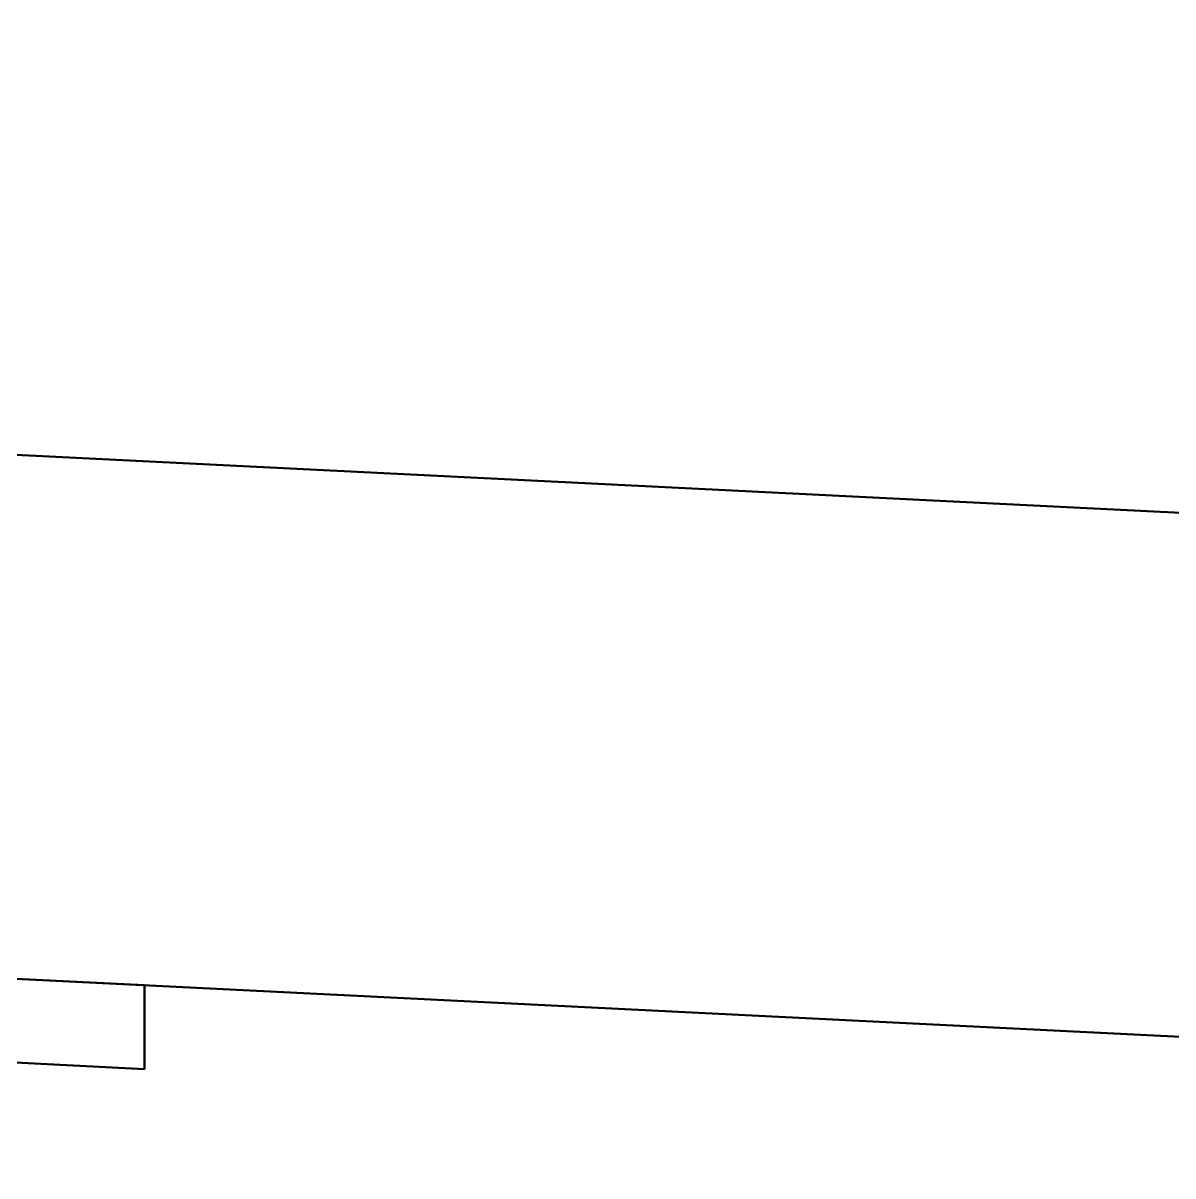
# Model space of a CAD drawing. Header units: metres. Extents: x 10 to 831, y 10 to 584.
# Drawn here: x 350.976 to 355.362, y 291.602 to 296.002 of the extents above; entities that cross this region are included whole.
import ezdxf

# ---------------------------------------------------------------- set-up
doc = ezdxf.new("R2010")
doc.units = ezdxf.units.M
doc.layers.add('CUT', color=7, linetype='Continuous', lineweight=50)
doc.layers.add('VIS', color=8, linetype='Continuous', lineweight=13)

msp = doc.modelspace()

# ---------------------------------------------------------------- linework, layer by layer
at = {"layer": 'CUT'}
for p, q in [((318, 296.002), (366, 293.6019)), ((366, 291.6021), (318, 294.002)), ((351.44, 292.33), (348.44, 292.48)), ((351.44, 292.01), (351.44, 292.33)), ((348.44, 292.16), (351.44, 292.01))]:
    msp.add_line(p, q, dxfattribs=at)
at = {"layer": 'VIS'}
for p, q in [((366, 293.6019), (318, 296.002)), ((347.3044, 294.5368), (363.0504, 293.7496)), ((348.612, 294.4716), (351.2108, 294.3416)), ((348.6776, 294.468), (351.89, 294.3076)), ((348.9348, 294.4552), (357.7024, 294.0168)), ((349.6, 294.422), (351.376, 294.3332)), ((349.8548, 294.4092), (352.3804, 294.2828)), ((349.9192, 294.406), (351.7172, 294.316)), ((349.996, 294.4024), (351.3772, 294.3332)), ((351.4524, 294.3292), (350.054, 294.3992)), ((350.0892, 294.3976), (351.4844, 294.3276)), ((350.2536, 294.3892), (351.6524, 294.3192)), ((351.0668, 294.3488), (350.508, 294.3764)), ((350.5564, 294.374), (351.1564, 294.344)), ((350.5704, 294.3736), (351.1012, 294.3468)), ((350.644, 294.3696), (351.2364, 294.34)), ((350.7444, 294.3648), (351.2772, 294.338)), ((350.8712, 294.3584), (352.2608, 294.2888)), ((350.8724, 294.3584), (351.9096, 294.3064)), ((350.8768, 294.358), (351.0752, 294.3484)), ((350.8928, 294.3572), (351.092, 294.3476)), ((350.9112, 294.3564), (351.4764, 294.328)), ((351.1532, 294.3444), (350.9532, 294.3544)), ((350.9848, 294.3528), (351.9688, 294.3036)), ((351.0044, 294.3516), (352.0036, 294.302)), ((351.0092, 294.3516), (351.1636, 294.344)), ((351.0144, 294.3512), (351.2136, 294.3412)), ((351.0216, 294.3508), (351.1956, 294.3424)), ((351.0264, 294.3508), (351.482, 294.328)), ((351.038, 294.35), (351.2376, 294.34)), ((351.0388, 294.35), (351.2388, 294.34)), ((351.0692, 294.3484), (351.2668, 294.3388)), ((351.0824, 294.348), (351.2456, 294.3396)), ((351.0852, 294.3476), (351.2848, 294.3376)), ((351.2532, 294.3392), (351.096, 294.3472)), ((351.1048, 294.3468), (351.3048, 294.3368)), ((352.5256, 294.2756), (351.1532, 294.3444)), ((351.164, 294.3436), (351.336, 294.3352)), ((351.1744, 294.3432), (351.3668, 294.3336)), ((351.178, 294.3432), (351.372, 294.3332)), ((351.1864, 294.3428), (351.368, 294.3336)), ((351.2028, 294.342), (351.3696, 294.3336)), ((351.2132, 294.3412), (351.4128, 294.3312)), ((351.2284, 294.3404), (351.4276, 294.3308)), ((351.4244, 294.3308), (351.23, 294.3404)), ((351.234, 294.3404), (351.3844, 294.3328)), ((351.2356, 294.3404), (351.4352, 294.3304)), ((351.2532, 294.3392), (352.1904, 294.2924)), ((353.6564, 294.2192), (351.2844, 294.3376)), ((351.5156, 294.3264), (351.328, 294.3356)), ((351.5464, 294.3248), (351.3516, 294.3344)), ((351.5452, 294.3248), (351.3544, 294.3344)), ((351.3564, 294.334), (351.5056, 294.3268)), ((351.358, 294.334), (351.5532, 294.3244)), ((351.3608, 294.334), (352.2264, 294.2908)), ((351.3636, 294.334), (351.5512, 294.3244)), ((351.384, 294.3328), (351.5432, 294.3248)), ((351.39, 294.3324), (351.8592, 294.3092)), ((351.3952, 294.3324), (351.9948, 294.3024)), ((351.4004, 294.332), (351.5432, 294.3248)), ((351.56, 294.324), (351.4064, 294.3316)), ((351.4096, 294.3316), (351.6028, 294.322)), ((351.6168, 294.3212), (351.4564, 294.3292)), ((351.4596, 294.3292), (351.652, 294.3196)), ((351.4604, 294.3288), (351.6604, 294.3188)), ((351.462, 294.3288), (352.062, 294.2988)), ((351.4644, 294.3288), (351.6644, 294.3188)), ((351.482, 294.328), (351.68, 294.318)), ((351.4916, 294.3276), (351.6916, 294.3176)), ((351.4972, 294.3272), (351.6968, 294.3172)), ((351.5192, 294.326), (352.118, 294.296)), ((351.5288, 294.3256), (351.7284, 294.3156)), ((351.772, 294.3132), (351.5728, 294.3232)), ((351.582, 294.3228), (351.738, 294.3152)), ((351.766, 294.3136), (351.59, 294.3224)), ((351.6024, 294.322), (352.1936, 294.2924)), ((351.8008, 294.312), (351.6048, 294.3216)), ((351.614, 294.3212), (351.8048, 294.3116)), ((351.6168, 294.3212), (351.7992, 294.312)), ((352.1636, 294.294), (351.6248, 294.3208)), ((351.6256, 294.3208), (351.7796, 294.3132)), ((351.632, 294.3204), (352.0972, 294.2972)), ((351.6468, 294.3196), (352.2424, 294.29)), ((351.6492, 294.3196), (351.8472, 294.3096)), ((351.6604, 294.3188), (352.108, 294.2964)), ((352.1828, 294.2928), (351.6668, 294.3188)), ((351.9136, 294.3064), (351.7136, 294.3164)), ((351.7176, 294.316), (351.8916, 294.3076)), ((351.8812, 294.308), (351.724, 294.3156)), ((351.7304, 294.3156), (351.9264, 294.3056)), ((351.7348, 294.3152), (352.2244, 294.2908)), ((351.7364, 294.3152), (352.31, 294.2864)), ((351.944, 294.3048), (351.7448, 294.3148)), ((351.9528, 294.3044), (351.7528, 294.3144)), ((351.7648, 294.3136), (351.9616, 294.304)), ((351.9668, 294.3036), (351.7668, 294.3136)), ((351.7792, 294.3132), (351.9792, 294.3032)), ((351.794, 294.3124), (352.3456, 294.2848)), ((351.7964, 294.312), (353.2856, 294.2376)), ((351.8204, 294.3108), (352.0192, 294.3012)), ((352.0236, 294.3008), (351.8256, 294.3108)), ((351.8256, 294.3108), (352.0256, 294.3008)), ((351.8308, 294.3104), (352.3288, 294.2856)), ((351.8356, 294.3104), (351.986, 294.3028)), ((351.8372, 294.31), (352.0372, 294.3)), ((351.8384, 294.31), (352.0384, 294.3)), ((351.8384, 294.31), (352.038, 294.3)), ((351.8416, 294.31), (353.4964, 294.2272)), ((351.8452, 294.3096), (352.0452, 294.2996)), ((351.846, 294.3096), (352.038, 294.3)), ((351.8596, 294.3092), (352.0572, 294.2992)), ((351.8688, 294.3084), (352.0352, 294.3004)), ((352.036, 294.3), (351.87, 294.3084)), ((351.884, 294.3076), (352.4832, 294.278)), ((352.086, 294.2976), (351.8864, 294.3076)), ((352.1096, 294.2964), (351.91, 294.3064)), ((351.9264, 294.3056), (352.1264, 294.2956)), ((351.9336, 294.3052), (352.5296, 294.2756)), ((351.9372, 294.3052), (352.3924, 294.2824)), ((351.9432, 294.3048), (352.6696, 294.2684)), ((351.944, 294.3048), (352.1364, 294.2952)), ((351.9528, 294.3044), (352.102, 294.2968)), ((351.9624, 294.304), (352.162, 294.294)), ((352.1652, 294.2936), (351.9656, 294.3036)), ((351.9656, 294.3036), (352.1096, 294.2964)), ((351.9852, 294.3028), (352.5156, 294.2764)), ((352.0196, 294.3012), (352.6056, 294.2716)), ((352.02, 294.3008), (352.1792, 294.2932)), ((352.0884, 294.2976), (352.2876, 294.2876)), ((352.2576, 294.2892), (352.0976, 294.2972)), ((352.3048, 294.2868), (352.1048, 294.2968)), ((352.1136, 294.2964), (352.3012, 294.2868)), ((352.3256, 294.2856), (352.1308, 294.2956)), ((352.1564, 294.294), (352.7564, 294.264)), ((352.1616, 294.294), (353.5616, 294.224)), ((352.3716, 294.2836), (352.1744, 294.2932)), ((352.1828, 294.2928), (352.3764, 294.2832)), ((352.3896, 294.2824), (352.19, 294.2924)), ((352.3912, 294.2824), (352.1916, 294.2924)), ((352.1952, 294.2924), (352.3928, 294.2824)), ((352.1952, 294.2924), (352.7112, 294.2664)), ((352.2088, 294.2916), (352.408, 294.2816)), ((352.2112, 294.2916), (352.4112, 294.2816)), ((352.2116, 294.2916), (359.6076, 293.9216)), ((352.2232, 294.2908), (352.8156, 294.2612)), ((354.8356, 294.1604), (352.2508, 294.2896)), ((352.2572, 294.2892), (352.4004, 294.282)), ((352.2644, 294.2888), (352.4644, 294.2788)), ((352.2828, 294.288), (352.4824, 294.278)), ((352.2832, 294.288), (354.4624, 294.1788)), ((354.9212, 294.156), (352.2868, 294.2876)), ((352.4708, 294.2784), (352.2948, 294.2872)), ((353.7608, 294.214), (352.2956, 294.2872)), ((352.304, 294.2868), (352.5036, 294.2768)), ((352.3284, 294.2856), (352.4848, 294.2776)), ((352.342, 294.2848), (352.536, 294.2752)), ((352.5092, 294.2764), (352.352, 294.2844)), ((352.354, 294.2844), (352.7984, 294.262)), ((352.5584, 294.274), (352.3616, 294.284)), ((352.5844, 294.2728), (352.3884, 294.2824)), ((352.59, 294.2724), (352.3956, 294.2824)), ((352.41, 294.2816), (352.6096, 294.2716)), ((352.4184, 294.2812), (352.9836, 294.2528)), ((352.42, 294.2812), (353.6008, 294.222)), ((352.4248, 294.2808), (352.6244, 294.2708)), ((352.4324, 294.2804), (352.6316, 294.2704)), ((352.4528, 294.2792), (352.6524, 294.2692)), ((352.6416, 294.27), (352.454, 294.2792)), ((352.4864, 294.2776), (352.6856, 294.2676)), ((352.5184, 294.276), (352.6744, 294.2684)), ((352.5288, 294.2756), (353.1144, 294.2464)), ((352.5368, 294.2752), (353.1308, 294.2456)), ((352.74, 294.2648), (352.5412, 294.2748)), ((352.5492, 294.2744), (352.6984, 294.2672)), ((352.55, 294.2744), (352.704, 294.2668)), ((352.7524, 294.2644), (352.5524, 294.2744)), ((352.5944, 294.2724), (352.7944, 294.2624)), ((352.6124, 294.2712), (352.8048, 294.2616)), ((352.6136, 294.2712), (352.8052, 294.2616)), ((352.8156, 294.2612), (352.6176, 294.2712)), ((352.6352, 294.2704), (352.8352, 294.2604)), ((352.6364, 294.27), (352.8364, 294.26)), ((352.6376, 294.27), (352.8376, 294.26)), ((352.6504, 294.2696), (353.2432, 294.24)), ((352.6604, 294.2688), (352.86, 294.2588)), ((352.6616, 294.2688), (352.8616, 294.2588)), ((352.6704, 294.2684), (353.2648, 294.2388)), ((352.6908, 294.2676), (352.8908, 294.2576)), ((352.7136, 294.2664), (352.8768, 294.258)), ((352.7136, 294.2664), (352.906, 294.2568)), ((352.7172, 294.266), (353.316, 294.236)), ((352.7256, 294.2656), (353.3248, 294.2356)), ((352.7376, 294.2652), (352.888, 294.2576)), ((352.9396, 294.2552), (352.7416, 294.2648)), ((352.7584, 294.264), (352.9492, 294.2544)), ((352.7616, 294.264), (352.9356, 294.2552)), ((352.9628, 294.254), (352.7636, 294.264)), ((352.7748, 294.2632), (353.7728, 294.2132)), ((352.8288, 294.2604), (354.6048, 294.1716)), ((352.836, 294.2604), (353.0336, 294.2504)), ((352.848, 294.2596), (353.3032, 294.2368)), ((352.854, 294.2592), (353.0036, 294.252)), ((352.8588, 294.2592), (353.0568, 294.2492)), ((352.8608, 294.2588), (353.3984, 294.232)), ((352.864, 294.2588), (353.0516, 294.2496)), ((352.8676, 294.2588), (353.0344, 294.2504)), ((352.8764, 294.258), (353.7648, 294.2136)), ((352.8796, 294.258), (353.876, 294.2084)), ((353.0708, 294.2484), (352.88, 294.258)), ((352.9052, 294.2568), (353.1008, 294.2468)), ((353.114, 294.2464), (352.9136, 294.2564)), ((352.9448, 294.2548), (353.1416, 294.2448)), ((352.9544, 294.2544), (353.1108, 294.2464)), ((352.9564, 294.254), (353.1496, 294.2444)), ((353.1608, 294.244), (352.9636, 294.254)), ((352.9744, 294.2532), (353.1336, 294.2452)), ((354.376, 294.1832), (352.9768, 294.2532)), ((352.9788, 294.2532), (353.5788, 294.2232)), ((353.0036, 294.252), (353.1852, 294.2428)), ((353.0136, 294.2512), (353.2124, 294.2412)), ((353.0248, 294.2508), (353.6244, 294.2208)), ((353.0384, 294.25), (353.2384, 294.24)), ((353.044, 294.2496), (353.6436, 294.22)), ((353.0464, 294.2496), (353.5768, 294.2232)), ((353.0512, 294.2496), (354.4496, 294.1796)), ((353.6004, 294.222), (353.0616, 294.2488)), ((353.064, 294.2488), (353.264, 294.2388)), ((353.0816, 294.248), (353.2812, 294.238)), ((353.0824, 294.248), (353.2824, 294.238)), ((353.0916, 294.2476), (353.9572, 294.204)), ((353.1144, 294.2464), (353.2572, 294.2392)), ((353.674, 294.2184), (353.1156, 294.2464)), ((353.1276, 294.2456), (354.0652, 294.1988)), ((353.1456, 294.2448), (353.2948, 294.2372)), ((353.1596, 294.244), (353.7584, 294.214)), ((353.1664, 294.2436), (353.3204, 294.236)), ((353.3684, 294.2336), (353.1724, 294.2432)), ((353.1824, 294.2428), (353.3376, 294.2352)), ((353.2228, 294.2408), (353.8212, 294.2108)), ((353.2352, 294.2404), (353.8312, 294.2104)), ((353.2428, 294.24), (353.9836, 294.2028)), ((354.25, 294.1896), (353.2508, 294.2396)), ((353.2648, 294.2388), (353.8164, 294.2112)), ((353.2664, 294.2388), (353.8404, 294.21)), ((353.284, 294.2376), (353.4836, 294.228)), ((353.4944, 294.2272), (353.2996, 294.2372)), ((353.5364, 294.2252), (353.3372, 294.2352)), ((353.3392, 294.2352), (353.4896, 294.2276)), ((353.346, 294.2348), (354.33, 294.1856)), ((353.528, 294.2256), (353.3516, 294.2344)), ((353.366, 294.2336), (353.8556, 294.2092)), ((353.3808, 294.2328), (353.5728, 294.2232)), ((353.382, 294.2328), (353.9752, 294.2032)), ((354.2472, 294.1896), (353.3868, 294.2328)), ((353.5888, 294.2224), (353.3892, 294.2324)), ((353.3956, 294.2324), (357.46, 294.0292)), ((353.3964, 294.232), (354.1228, 294.196)), ((353.4032, 294.232), (354.0028, 294.202)), ((353.4032, 294.232), (353.6024, 294.222)), ((353.6076, 294.2216), (353.4096, 294.2316)), ((353.4352, 294.2304), (353.6352, 294.2204)), ((353.4512, 294.2296), (354.1972, 294.192)), ((353.4576, 294.2292), (353.6316, 294.2204)), ((353.4832, 294.228), (353.6756, 294.2184)), ((353.4956, 294.2272), (353.6956, 294.2172)), ((353.5024, 294.2268), (353.65, 294.2196)), ((353.5028, 294.2268), (353.7028, 294.2168)), ((353.506, 294.2268), (354.088, 294.1976)), ((353.5224, 294.226), (354.118, 294.196)), ((353.5252, 294.2256), (353.7248, 294.2156)), ((353.5476, 294.2248), (354.9288, 294.1556)), ((353.5624, 294.224), (353.762, 294.214)), ((353.7668, 294.2136), (353.5672, 294.2236)), ((353.5704, 294.2236), (354.086, 294.1976)), ((353.7672, 294.2136), (353.5796, 294.2232)), ((353.58, 294.2228), (353.7364, 294.2152)), ((353.6072, 294.2216), (353.8064, 294.2116)), ((353.614, 294.2212), (353.8016, 294.212)), ((353.6268, 294.2208), (354.2204, 294.1908)), ((353.6288, 294.2204), (353.8284, 294.2104)), ((353.688, 294.2176), (353.884, 294.208)), ((353.7296, 294.2156), (353.9232, 294.206)), ((353.7304, 294.2156), (353.912, 294.2064)), ((353.742, 294.2148), (353.8912, 294.2076)), ((353.9496, 294.2044), (353.7524, 294.2144)), ((353.7564, 294.214), (354.3564, 294.184)), ((353.7588, 294.214), (354.214, 294.1912)), ((353.7652, 294.2136), (353.9576, 294.204)), ((353.7824, 294.2128), (353.9364, 294.2052)), ((353.794, 294.2124), (353.994, 294.2024)), ((353.8092, 294.2116), (356.082, 294.098)), ((353.8232, 294.2108), (353.9892, 294.2024)), ((353.8356, 294.2104), (354.0356, 294.2004)), ((353.836, 294.21), (354.0336, 294.2004)), ((353.8368, 294.21), (354.0364, 294.2)), ((353.86, 294.2092), (354.06, 294.1992)), ((353.8616, 294.2088), (354.0612, 294.1988)), ((353.8636, 294.2088), (354.0636, 294.1988)), ((353.8668, 294.2088), (354.0332, 294.2004)), ((353.8804, 294.208), (354.0804, 294.198)), ((353.8816, 294.208), (354.0812, 294.198)), ((354.0824, 294.198), (353.8828, 294.208)), ((353.89, 294.2076), (354.4896, 294.1776)), ((353.9032, 294.2068), (354.094, 294.1972)), ((354.0792, 294.198), (353.9224, 294.206)), ((353.924, 294.206), (354.124, 294.196)), ((353.9256, 294.2056), (354.4912, 294.1776)), ((353.9284, 294.2056), (354.0876, 294.1976)), ((353.9404, 294.2048), (354.0908, 294.1976)), ((353.9672, 294.2036), (354.9524, 294.1544)), ((353.9712, 294.2036), (354.114, 294.1964)), ((353.9736, 294.2032), (354.5596, 294.174)), ((354.048, 294.1996), (355.0404, 294.15)), ((354.2328, 294.1904), (354.0564, 294.1992)), ((354.0812, 294.198), (354.6792, 294.168)), ((354.2652, 294.1888), (354.0896, 294.1976)), ((354.3052, 294.1868), (354.1052, 294.1968)), ((354.1252, 294.1956), (354.322, 294.186)), ((354.148, 294.1944), (354.34, 294.1852)), ((354.3656, 294.1836), (354.166, 294.1936)), ((354.172, 294.1932), (354.3548, 294.1844)), ((354.1972, 294.192), (354.7892, 294.1624)), ((354.4, 294.182), (354.202, 294.192)), ((354.206, 294.1916), (354.6752, 294.1684)), ((354.2072, 294.1916), (354.406, 294.1816)), ((354.2384, 294.19), (354.4384, 294.18)), ((354.2528, 294.1892), (354.4452, 294.1796)), ((354.2552, 294.1892), (354.8496, 294.1596)), ((354.2948, 294.1872), (354.4948, 294.1772)), ((354.3144, 294.1864), (354.514, 294.1764)), ((354.324, 294.186), (354.5236, 294.176)), ((354.3384, 294.1852), (354.4876, 294.1776)), ((354.3448, 294.1848), (354.508, 294.1768)), ((354.3644, 294.1836), (354.552, 294.1744)), ((354.5644, 294.1736), (354.3652, 294.1836)), ((354.3656, 294.1836), (354.5656, 294.1736)), ((354.3988, 294.182), (354.5528, 294.1744)), ((354.4048, 294.1816), (355.0032, 294.152)), ((354.5964, 294.172), (354.406, 294.1816)), ((354.4192, 294.1812), (355.0176, 294.1512)), ((354.4228, 294.1808), (354.888, 294.1576)), ((354.428, 294.1808), (354.602, 294.172)), ((354.428, 294.1808), (354.8724, 294.1584)), ((354.4608, 294.1788), (354.9916, 294.1524)), ((354.6632, 294.1688), (354.4684, 294.1784)), ((354.6688, 294.1684), (354.4704, 294.1784)), ((354.4804, 294.178), (354.6756, 294.1684)), ((354.678, 294.168), (354.4984, 294.1772)), ((354.5016, 294.1768), (354.6752, 294.1684)), ((354.5032, 294.1768), (354.6964, 294.1672)), ((354.7388, 294.1652), (354.5416, 294.1748)), ((354.542, 294.1748), (354.6924, 294.1672)), ((354.7076, 294.1668), (354.5504, 294.1744)), ((354.5584, 294.174), (354.7028, 294.1668)), ((354.5648, 294.1736), (354.7236, 294.166)), ((354.5788, 294.1732), (354.7784, 294.1632)), ((354.594, 294.1724), (354.794, 294.1624)), ((354.5976, 294.172), (354.7968, 294.162)), ((354.6016, 294.172), (355.1172, 294.146)), ((354.612, 294.1712), (355.2124, 294.1412)), ((354.6236, 294.1708), (354.8236, 294.1608)), ((354.6268, 294.1708), (354.8244, 294.1608)), ((354.6348, 294.1704), (354.8348, 294.1604)), ((354.636, 294.1704), (354.836, 294.1604)), ((354.6428, 294.17), (354.8424, 294.16)), ((354.6448, 294.1696), (355.0924, 294.1472)), ((354.6612, 294.1688), (354.8612, 294.1588)), ((354.6696, 294.1684), (355.1248, 294.1456)), ((354.6796, 294.168), (354.8792, 294.158)), ((354.6804, 294.168), (355.2796, 294.138)), ((354.6904, 294.1676), (354.88, 294.158)), ((354.702, 294.1668), (354.9016, 294.1568)), ((354.7028, 294.1668), (354.8592, 294.1592)), ((354.904, 294.1568), (354.7044, 294.1668)), ((354.8928, 294.1572), (354.7052, 294.1668)), ((354.714, 294.1664), (356.9116, 294.0564)), ((354.7152, 294.1664), (354.908, 294.1568)), ((354.9168, 294.156), (354.7192, 294.166)), ((354.7356, 294.1652), (354.9196, 294.156)), ((354.7564, 294.164), (354.956, 294.154)), ((354.7852, 294.1628), (356.5492, 294.0744)), ((354.7968, 294.162), (355.3708, 294.1336)), ((354.8136, 294.1612), (355.4068, 294.1316)), ((354.8208, 294.1608), (355.0024, 294.152)), ((354.8224, 294.1608), (355.688, 294.1176)), ((354.824, 294.1608), (355.0224, 294.1508)), ((354.8256, 294.1608), (355.0252, 294.1508)), ((354.8284, 294.1604), (354.9712, 294.1536)), ((354.8408, 294.16), (355.0388, 294.15)), ((354.8496, 294.1596), (355.576, 294.1232)), ((354.8628, 294.1588), (355.0584, 294.1492)), ((354.8656, 294.1588), (355.032, 294.1504)), ((354.9056, 294.1568), (357.4308, 294.0304)), ((355.114, 294.1464), (354.914, 294.1564)), ((354.9156, 294.1564), (355.1072, 294.1468)), ((354.918, 294.156), (355.4944, 294.1272)), ((354.9348, 294.1552), (355.084, 294.148)), ((354.9644, 294.1536), (355.558, 294.124)), ((355.1424, 294.1448), (354.982, 294.1528)), ((355.192, 294.1424), (354.994, 294.1524)), ((354.9972, 294.152), (355.4868, 294.1276)), ((355.0024, 294.152), (356.002, 294.102)), ((355.2124, 294.1412), (355.0124, 294.1512)), ((355.0152, 294.1512), (355.1692, 294.1436)), ((355.0224, 294.1508), (355.2148, 294.1412)), ((355.0476, 294.1496), (355.2384, 294.14)), ((355.058, 294.1492), (355.252, 294.1392)), ((355.0944, 294.1472), (355.2944, 294.1372)), ((355.1, 294.1468), (355.2588, 294.1392)), ((355.2896, 294.1376), (355.1136, 294.1464)), ((355.1144, 294.1464), (356.4272, 294.0808)), ((355.1192, 294.146), (356.3004, 294.0868)), ((355.1224, 294.146), (355.3224, 294.136)), ((355.1224, 294.146), (355.322, 294.136)), ((355.3296, 294.1356), (355.1308, 294.1456)), ((355.3176, 294.136), (355.142, 294.1448)), ((355.1444, 294.1448), (355.3012, 294.1368)), ((355.362, 294.134), (355.1628, 294.144)), ((355.3356, 294.1352), (355.1784, 294.1432)), ((355.1972, 294.142), (355.3712, 294.1336)), ((355.2444, 294.1396), (355.4436, 294.13)), ((355.2764, 294.138), (355.4756, 294.1284)), ((355.2764, 294.138), (355.47, 294.1284)), ((355.3056, 294.1368), (355.5024, 294.1268)), ((355.3168, 294.136), (355.4648, 294.1288)), ((355.32, 294.136), (355.5192, 294.126)), ((366, 291.6021), (318, 294.002)), ((351.44, 292.33), (348.44, 292.48)), ((362.8508, 291.7596), (349.4968, 292.4272)), ((350.0072, 292.4016), (352.3792, 292.2832)), ((351.0528, 292.3492), (350.054, 292.3992)), ((350.1184, 292.396), (350.9788, 292.3532)), ((351.7212, 292.316), (350.1992, 292.392)), ((350.2536, 292.3892), (351.2528, 292.3392)), ((352.186, 292.2928), (350.4376, 292.38)), ((351.8544, 292.3092), (350.5536, 292.3744)), ((351.4548, 292.3292), (350.5664, 292.3736)), ((351.0404, 292.35), (350.5676, 292.3736)), ((351.164, 292.3436), (350.6484, 292.3696)), ((351.288, 292.3376), (350.7228, 292.366)), ((351.7612, 292.314), (350.7244, 292.3656)), ((350.7364, 292.3652), (352.4184, 292.2812)), ((351.2872, 292.3376), (350.7952, 292.3624)), ((351.404, 292.3316), (350.8044, 292.3616)), ((351.038, 292.35), (350.838, 292.36)), ((351.0388, 292.35), (350.8392, 292.36)), ((351.0092, 292.3516), (350.8552, 292.3592)), ((351.0852, 292.3476), (350.8852, 292.3576)), ((350.8884, 292.3576), (351.088, 292.3476)), ((351.0688, 292.3484), (350.8896, 292.3576)), ((352.0844, 292.2976), (350.8928, 292.3572)), ((350.9388, 292.3552), (351.096, 292.3472)), ((350.962, 292.354), (351.1596, 292.344)), ((351.1512, 292.3444), (350.978, 292.3532)), ((351.2132, 292.3412), (351.014, 292.3512)), ((351.2284, 292.3404), (351.0288, 292.3504)), ((351.2028, 292.342), (351.0364, 292.35)), ((352.0624, 292.2988), (351.0696, 292.3484)), ((351.234, 292.3404), (351.0836, 292.348)), ((351.6208, 292.3208), (351.0848, 292.3476)), ((352.4812, 292.278), (351.086, 292.3476)), ((351.1024, 292.3468), (351.3024, 292.3368)), ((351.1044, 292.3468), (351.3044, 292.3368)), ((351.274, 292.3384), (351.1136, 292.3464)), ((351.2832, 292.338), (351.1304, 292.3456)), ((351.7264, 292.3156), (351.1452, 292.3448)), ((351.348, 292.3348), (351.148, 292.3448)), ((351.1504, 292.3444), (351.3504, 292.3344)), ((351.1736, 292.3432), (351.358, 292.334)), ((351.3636, 292.334), (351.176, 292.3432)), ((351.7792, 292.3132), (351.1792, 292.3432)), ((351.3784, 292.3332), (351.1816, 292.3428)), ((351.1832, 292.3428), (351.3832, 292.3328)), ((351.188, 292.3424), (351.3852, 292.3328)), ((351.192, 292.3424), (351.392, 292.3324)), ((351.3952, 292.3324), (351.1952, 292.3424)), ((351.222, 292.3408), (351.8216, 292.3108)), ((351.4268, 292.3308), (351.2272, 292.3408)), ((351.2288, 292.3404), (351.4104, 292.3316)), ((351.4296, 292.3304), (351.2428, 292.34)), ((352.5404, 292.2748), (351.2588, 292.3392)), ((351.5288, 292.3256), (351.3292, 292.3356)), ((351.3352, 292.3352), (351.5348, 292.3252)), ((351.3856, 292.3328), (351.9708, 292.3036)), ((351.9968, 292.302), (351.4056, 292.3316)), ((351.4136, 292.3312), (351.59, 292.3224)), ((351.614, 292.3212), (351.4232, 292.3308)), ((351.6168, 292.3212), (351.4344, 292.3304)), ((351.44, 292.33), (351.44, 292.33)), ((351.44, 292.01), (351.44, 292.33)), ((352.0028, 292.302), (351.4404, 292.33)), ((351.4452, 292.3296), (351.984, 292.3028)), ((351.6316, 292.3204), (351.4548, 292.3292)), ((351.6256, 292.3208), (351.4716, 292.3284)), ((351.4816, 292.328), (353.2724, 292.2384)), ((351.682, 292.318), (351.5068, 292.3268)), ((351.9588, 292.304), (351.5112, 292.3264)), ((352.3004, 292.2868), (351.5128, 292.3264)), ((351.5452, 292.3248), (352.1172, 292.296)), ((351.5464, 292.3248), (351.7412, 292.3148)), ((351.7348, 292.3152), (351.572, 292.3236)), ((351.6232, 292.3208), (351.792, 292.3124)), ((351.8256, 292.3108), (351.6256, 292.3208)), ((351.8372, 292.31), (351.6372, 292.32)), ((351.8384, 292.31), (351.6384, 292.32)), ((351.8452, 292.3096), (351.6452, 292.3196)), ((351.846, 292.3096), (351.6544, 292.3192)), ((351.8576, 292.3092), (351.6576, 292.3192)), ((353.0272, 292.2508), (351.6628, 292.3188)), ((352.624, 292.2708), (351.6688, 292.3184)), ((351.8436, 292.31), (351.6704, 292.3184)), ((351.884, 292.308), (351.6844, 292.3176)), ((351.8688, 292.3084), (351.7024, 292.3168)), ((351.7256, 292.3156), (352.3016, 292.2868)), ((351.7412, 292.3148), (353.506, 292.2268)), ((351.9016, 292.3068), (351.7548, 292.3144)), ((351.772, 292.3132), (351.9716, 292.3036)), ((351.9436, 292.3048), (351.7796, 292.3132)), ((352.41, 292.2816), (351.8116, 292.3116)), ((352.8012, 292.262), (351.824, 292.3108)), ((352.0344, 292.3004), (351.8416, 292.31)), ((352.0532, 292.2992), (351.8804, 292.308)), ((351.8812, 292.308), (352.038, 292.3)), ((351.908, 292.3064), (354.1084, 292.1964)), ((352.4888, 292.2776), (351.9264, 292.3056)), ((352.1188, 292.296), (351.9276, 292.3056)), ((351.944, 292.3048), (352.1428, 292.2948)), ((352.148, 292.2948), (351.948, 292.3048)), ((351.95, 292.3044), (352.15, 292.2944)), ((352.5564, 292.274), (351.9564, 292.304)), ((353.3616, 292.234), (351.9616, 292.304)), ((352.426, 292.2808), (351.966, 292.3036)), ((353.348, 292.2344), (351.9732, 292.3032)), ((352.1764, 292.2932), (351.9896, 292.3024)), ((352.5392, 292.2752), (352.0236, 292.3008)), ((352.1996, 292.292), (352.0472, 292.2996)), ((352.086, 292.2976), (352.2856, 292.2876)), ((352.1484, 292.2944), (352.346, 292.2848)), ((352.3668, 292.2836), (352.1668, 292.2936)), ((352.1828, 292.2928), (352.6988, 292.2672)), ((352.354, 292.2844), (352.2056, 292.2916)), ((352.3832, 292.2828), (352.208, 292.2916)), ((352.4248, 292.2808), (352.2256, 292.2908)), ((352.7952, 292.2624), (352.23, 292.2904)), ((352.7572, 292.264), (352.2512, 292.2896)), ((352.8596, 292.2592), (352.2904, 292.2876)), ((352.3024, 292.2868), (352.5028, 292.2768)), ((352.3048, 292.2868), (352.5048, 292.2768)), ((352.3668, 292.2836), (352.9664, 292.2536)), ((352.5948, 292.2724), (352.3948, 292.2824)), ((352.55, 292.2744), (352.396, 292.2824)), ((352.6136, 292.2712), (352.4216, 292.2808)), ((352.626, 292.2708), (352.4264, 292.2808)), ((352.928, 292.2556), (352.436, 292.2804)), ((353.0372, 292.25), (352.438, 292.28)), ((353.8604, 292.2088), (352.462, 292.2788)), ((352.4708, 292.2784), (352.6468, 292.2696)), ((352.5092, 292.2764), (352.666, 292.2688)), ((352.5324, 292.2752), (352.732, 292.2652)), ((352.7584, 292.264), (352.5676, 292.2736)), ((352.57, 292.2736), (352.7696, 292.2636)), ((352.7376, 292.2652), (352.5872, 292.2728)), ((352.6496, 292.2696), (352.834, 292.2604)), ((352.6808, 292.268), (352.862, 292.2588)), ((353.5872, 292.2228), (352.6988, 292.2672)), ((352.8676, 292.2588), (352.7012, 292.2668)), ((352.854, 292.2592), (352.7048, 292.2668)), ((352.8824, 292.258), (352.7092, 292.2664)), ((352.7152, 292.2664), (352.91, 292.2564)), ((352.9232, 292.256), (352.7364, 292.2652)), ((352.75, 292.2644), (352.95, 292.2544)), ((352.7576, 292.264), (352.9576, 292.254)), ((354.1656, 292.1936), (352.7716, 292.2636)), ((353.5608, 292.224), (352.7732, 292.2632)), ((353.3788, 292.2332), (352.7788, 292.2632)), ((352.782, 292.2628), (353.3816, 292.2328)), ((353.4244, 292.2308), (352.8248, 292.2608)), ((353.044, 292.2496), (352.8444, 292.2596)), ((353.0464, 292.2496), (352.8696, 292.2584)), ((353.408, 292.2316), (352.8716, 292.2584)), ((352.882, 292.258), (353.4208, 292.2308)), ((353.0816, 292.248), (352.882, 292.258)), ((353.0824, 292.248), (352.8828, 292.258)), ((352.8848, 292.2576), (353.0844, 292.2476)), ((352.9396, 292.2552), (353.1372, 292.2452)), ((352.9468, 292.2548), (353.532, 292.2252)), ((353.1924, 292.2424), (352.9996, 292.252)), ((353.1664, 292.2436), (353.012, 292.2512)), ((353.0512, 292.2496), (354.05, 292.1996)), ((353.2392, 292.24), (353.0516, 292.2496)), ((353.5704, 292.2236), (353.0548, 292.2492)), ((353.0708, 292.2484), (353.6428, 292.22)), ((353.6492, 292.2196), (353.0752, 292.2484)), ((353.2752, 292.2384), (353.0816, 292.248)), ((353.8352, 292.2104), (353.0948, 292.2472)), ((353.1048, 292.2468), (353.3048, 292.2368)), ((353.114, 292.2464), (353.314, 292.2364)), ((353.1372, 292.2452), (353.2944, 292.2372)), ((353.3484, 292.2344), (353.148, 292.2444)), ((353.346, 292.2348), (353.1492, 292.2444)), ((353.1608, 292.244), (353.358, 292.234)), ((353.1756, 292.2432), (353.3516, 292.2344)), ((353.3392, 292.2352), (353.1888, 292.2424)), ((353.3808, 292.2328), (353.1892, 292.2424)), ((353.1908, 292.2424), (353.3904, 292.2324)), ((353.366, 292.2336), (353.2032, 292.242)), ((353.8028, 292.212), (353.2032, 292.242)), ((357.2832, 292.038), (353.2188, 292.2412)), ((353.6612, 292.2188), (353.2212, 292.2408)), ((353.2452, 292.2396), (356.6252, 292.0708)), ((353.8504, 292.2096), (353.2508, 292.2396)), ((353.4572, 292.2292), (353.2572, 292.2392)), ((353.4352, 292.2304), (353.26, 292.2392)), ((353.2612, 292.2388), (353.4532, 292.2292)), ((353.422, 292.2308), (353.2692, 292.2384)), ((354.048, 292.1996), (353.302, 292.2368)), ((353.3092, 292.2364), (353.478, 292.228)), ((353.5224, 292.226), (353.3236, 292.236)), ((353.5252, 292.2256), (353.3256, 292.2356)), ((353.9424, 292.2048), (353.3504, 292.2344)), ((353.5196, 292.226), (353.3592, 292.234)), ((353.5752, 292.2232), (353.402, 292.232)), ((353.6072, 292.2216), (353.4076, 292.2316)), ((357.5076, 292.0268), (353.416, 292.2312)), ((353.5844, 292.2228), (353.4204, 292.2308)), ((353.6216, 292.2208), (353.422, 292.2308)), ((353.67, 292.2184), (353.4832, 292.228)), ((353.5028, 292.2268), (353.7028, 292.2168)), ((353.5496, 292.2244), (353.7496, 292.2144)), ((354.1564, 292.194), (353.5564, 292.224)), ((353.794, 292.2124), (353.5944, 292.2224)), ((353.784, 292.2128), (353.6108, 292.2216)), ((353.8072, 292.2116), (353.6248, 292.2208)), ((354.2248, 292.1908), (353.6256, 292.2208)), ((353.7824, 292.2128), (353.6284, 292.2204)), ((353.8356, 292.2104), (353.6356, 292.2204)), ((353.8368, 292.21), (353.6368, 292.22)), ((353.8804, 292.208), (353.6808, 292.218)), ((353.8816, 292.208), (353.6816, 292.218)), ((353.8776, 292.208), (353.6904, 292.2176)), ((353.8668, 292.2088), (353.7, 292.2168)), ((353.9032, 292.2068), (353.7124, 292.2164)), ((354.3028, 292.1868), (353.7372, 292.2152)), ((353.7652, 292.2136), (353.9224, 292.206)), ((354.7552, 292.1644), (353.77, 292.2136)), ((354.3644, 292.1836), (353.778, 292.2132)), ((353.9404, 292.2048), (353.79, 292.2124)), ((353.9892, 292.2024), (353.8016, 292.212)), ((354.842, 292.16), (353.8492, 292.2096)), ((353.884, 292.2076), (354.0788, 292.198)), ((353.9032, 292.2068), (354.7632, 292.164)), ((354.1484, 292.1944), (353.9484, 292.2044)), ((353.9496, 292.2044), (354.1472, 292.1948)), ((354.148, 292.1944), (353.9564, 292.204)), ((355.1488, 292.1444), (353.9572, 292.204)), ((354.1364, 292.1952), (353.9612, 292.204)), ((353.976, 292.2032), (354.9756, 292.1532)), ((353.99, 292.2024), (354.19, 292.1924)), ((348.44, 292.16), (351.44, 292.01)), ((351.44, 292.01), (348.44, 292.16)), ((351.44, 292.01), (351.44, 292.17)), ((354.5688, 292.1736), (354.0764, 292.198)), ((354.0824, 292.198), (354.282, 292.188)), ((354.2676, 292.1888), (354.0944, 292.1972)), ((354.8812, 292.158), (354.114, 292.1964)), ((354.324, 292.186), (354.1244, 292.1956)), ((354.126, 292.1956), (354.3236, 292.186)), ((354.1288, 292.1956), (354.3284, 292.1856)), ((354.7364, 292.1652), (354.1572, 292.194)), ((354.7576, 292.164), (354.1884, 292.1924)), ((354.804, 292.162), (354.2056, 292.1916)), ((354.8184, 292.1612), (354.22, 292.1912)), ((354.2328, 292.1904), (354.4088, 292.1816)), ((354.3988, 292.182), (354.2448, 292.1896)), ((354.7244, 292.1656), (354.2796, 292.188)), ((354.48, 292.178), (354.2804, 292.188)), ((354.4608, 292.1788), (354.284, 292.1876)), ((354.8376, 292.16), (354.3012, 292.1868)), ((354.3052, 292.1868), (354.5052, 292.1768)), ((354.316, 292.186), (354.4936, 292.1772)), ((354.3188, 292.186), (354.8576, 292.1592)), ((354.8208, 292.1608), (354.3484, 292.1844)), ((354.5788, 292.1732), (354.3788, 292.1832)), ((354.542, 292.1748), (354.3916, 292.1824)), ((354.3932, 292.1824), (354.5504, 292.1744)), ((354.594, 292.1724), (354.394, 292.1824)), ((354.4132, 292.1812), (354.6048, 292.1716)), ((354.6236, 292.1708), (354.4236, 292.1808)), ((354.9456, 292.1548), (354.43, 292.1804)), ((354.6348, 292.1704), (354.4352, 292.1804)), ((354.636, 292.17), (354.4364, 292.18)), ((354.6428, 292.17), (354.4428, 292.18)), ((354.6796, 292.168), (354.48, 292.178)), ((354.6804, 292.168), (354.4808, 292.178)), ((354.644, 292.17), (354.4912, 292.1776)), ((354.4948, 292.1772), (354.6792, 292.168)), ((354.4952, 292.1772), (354.6768, 292.168)), ((354.9432, 292.1548), (354.4956, 292.1772)), ((354.5012, 292.1768), (354.6616, 292.1688)), ((354.5048, 292.1768), (354.7044, 292.1668)), ((354.508, 292.1768), (355.0932, 292.1472)), ((354.7392, 292.1652), (354.552, 292.1744)), ((354.5644, 292.1736), (354.764, 292.164)), ((354.7656, 292.1636), (354.5656, 292.1736)), ((354.5964, 292.172), (355.1688, 292.1436)), ((354.79, 292.1624), (354.6032, 292.172)), ((355.1796, 292.1432), (354.6056, 292.1716)), ((355.2112, 292.1416), (354.6304, 292.1704)), ((356.6872, 292.0676), (354.6424, 292.17)), ((354.658, 292.1692), (354.8264, 292.1608)), ((354.6632, 292.1688), (355.2476, 292.1396)), ((354.8656, 292.1588), (354.6992, 292.1672)), ((354.7084, 292.1664), (354.9084, 292.1564)), ((354.9156, 292.1564), (354.7236, 292.166)), ((354.7388, 292.1652), (354.936, 292.1552)), ((354.7656, 292.1636), (354.9656, 292.1536)), ((354.7808, 292.1628), (355.3804, 292.1328)), ((354.96, 292.154), (354.7868, 292.1628)), ((355.802, 292.112), (354.8024, 292.162)), ((354.818, 292.1612), (355.8172, 292.1112)), ((355.424, 292.1308), (354.8244, 292.1608)), ((354.9972, 292.152), (354.834, 292.1604)), ((355.0476, 292.1496), (354.8568, 292.1592)), ((355.0152, 292.1512), (354.8608, 292.1588)), ((354.8812, 292.158), (355.0808, 292.148)), ((354.9168, 292.156), (355.1148, 292.1464)), ((355.1224, 292.146), (354.9228, 292.156)), ((354.9372, 292.1552), (355.1136, 292.1464)), ((355.4568, 292.1292), (354.9508, 292.1544)), ((355.128, 292.1456), (354.9812, 292.1528)), ((355.0216, 292.1508), (355.1784, 292.1432)), ((355.026, 292.1508), (355.2032, 292.142)), ((355.5532, 292.1244), (355.0608, 292.1488)), ((356.468, 292.0788), (355.0728, 292.1484)), ((357.2368, 292.04), (355.1, 292.1472)), ((355.1052, 292.1468), (355.3052, 292.1368)), ((355.3484, 292.1344), (355.1484, 292.1444)), ((355.3168, 292.136), (355.1688, 292.1436)), ((355.7196, 292.116), (355.1864, 292.1428)), ((355.1892, 292.1424), (355.3892, 292.1324)), ((355.4344, 292.1304), (355.2344, 292.1404)), ((355.4356, 292.1304), (355.2356, 292.1404)), ((355.81, 292.1116), (355.2448, 292.1396)), ((355.4784, 292.128), (355.2788, 292.138)), ((356.5688, 292.0736), (355.2872, 292.1376)), ((355.444, 292.13), (355.2936, 292.1372)), ((355.4896, 292.1276), (355.302, 292.1368)), ((355.326, 292.1356), (355.5256, 292.1256)), ((355.5148, 292.1264), (355.3416, 292.1348)), ((355.5368, 292.1252), (355.35, 292.1344)), ((351.44, 292.01), (351.44, 292.01))]:
    msp.add_line(p, q, dxfattribs=at)

doc.saveas('drawing.dxf')
